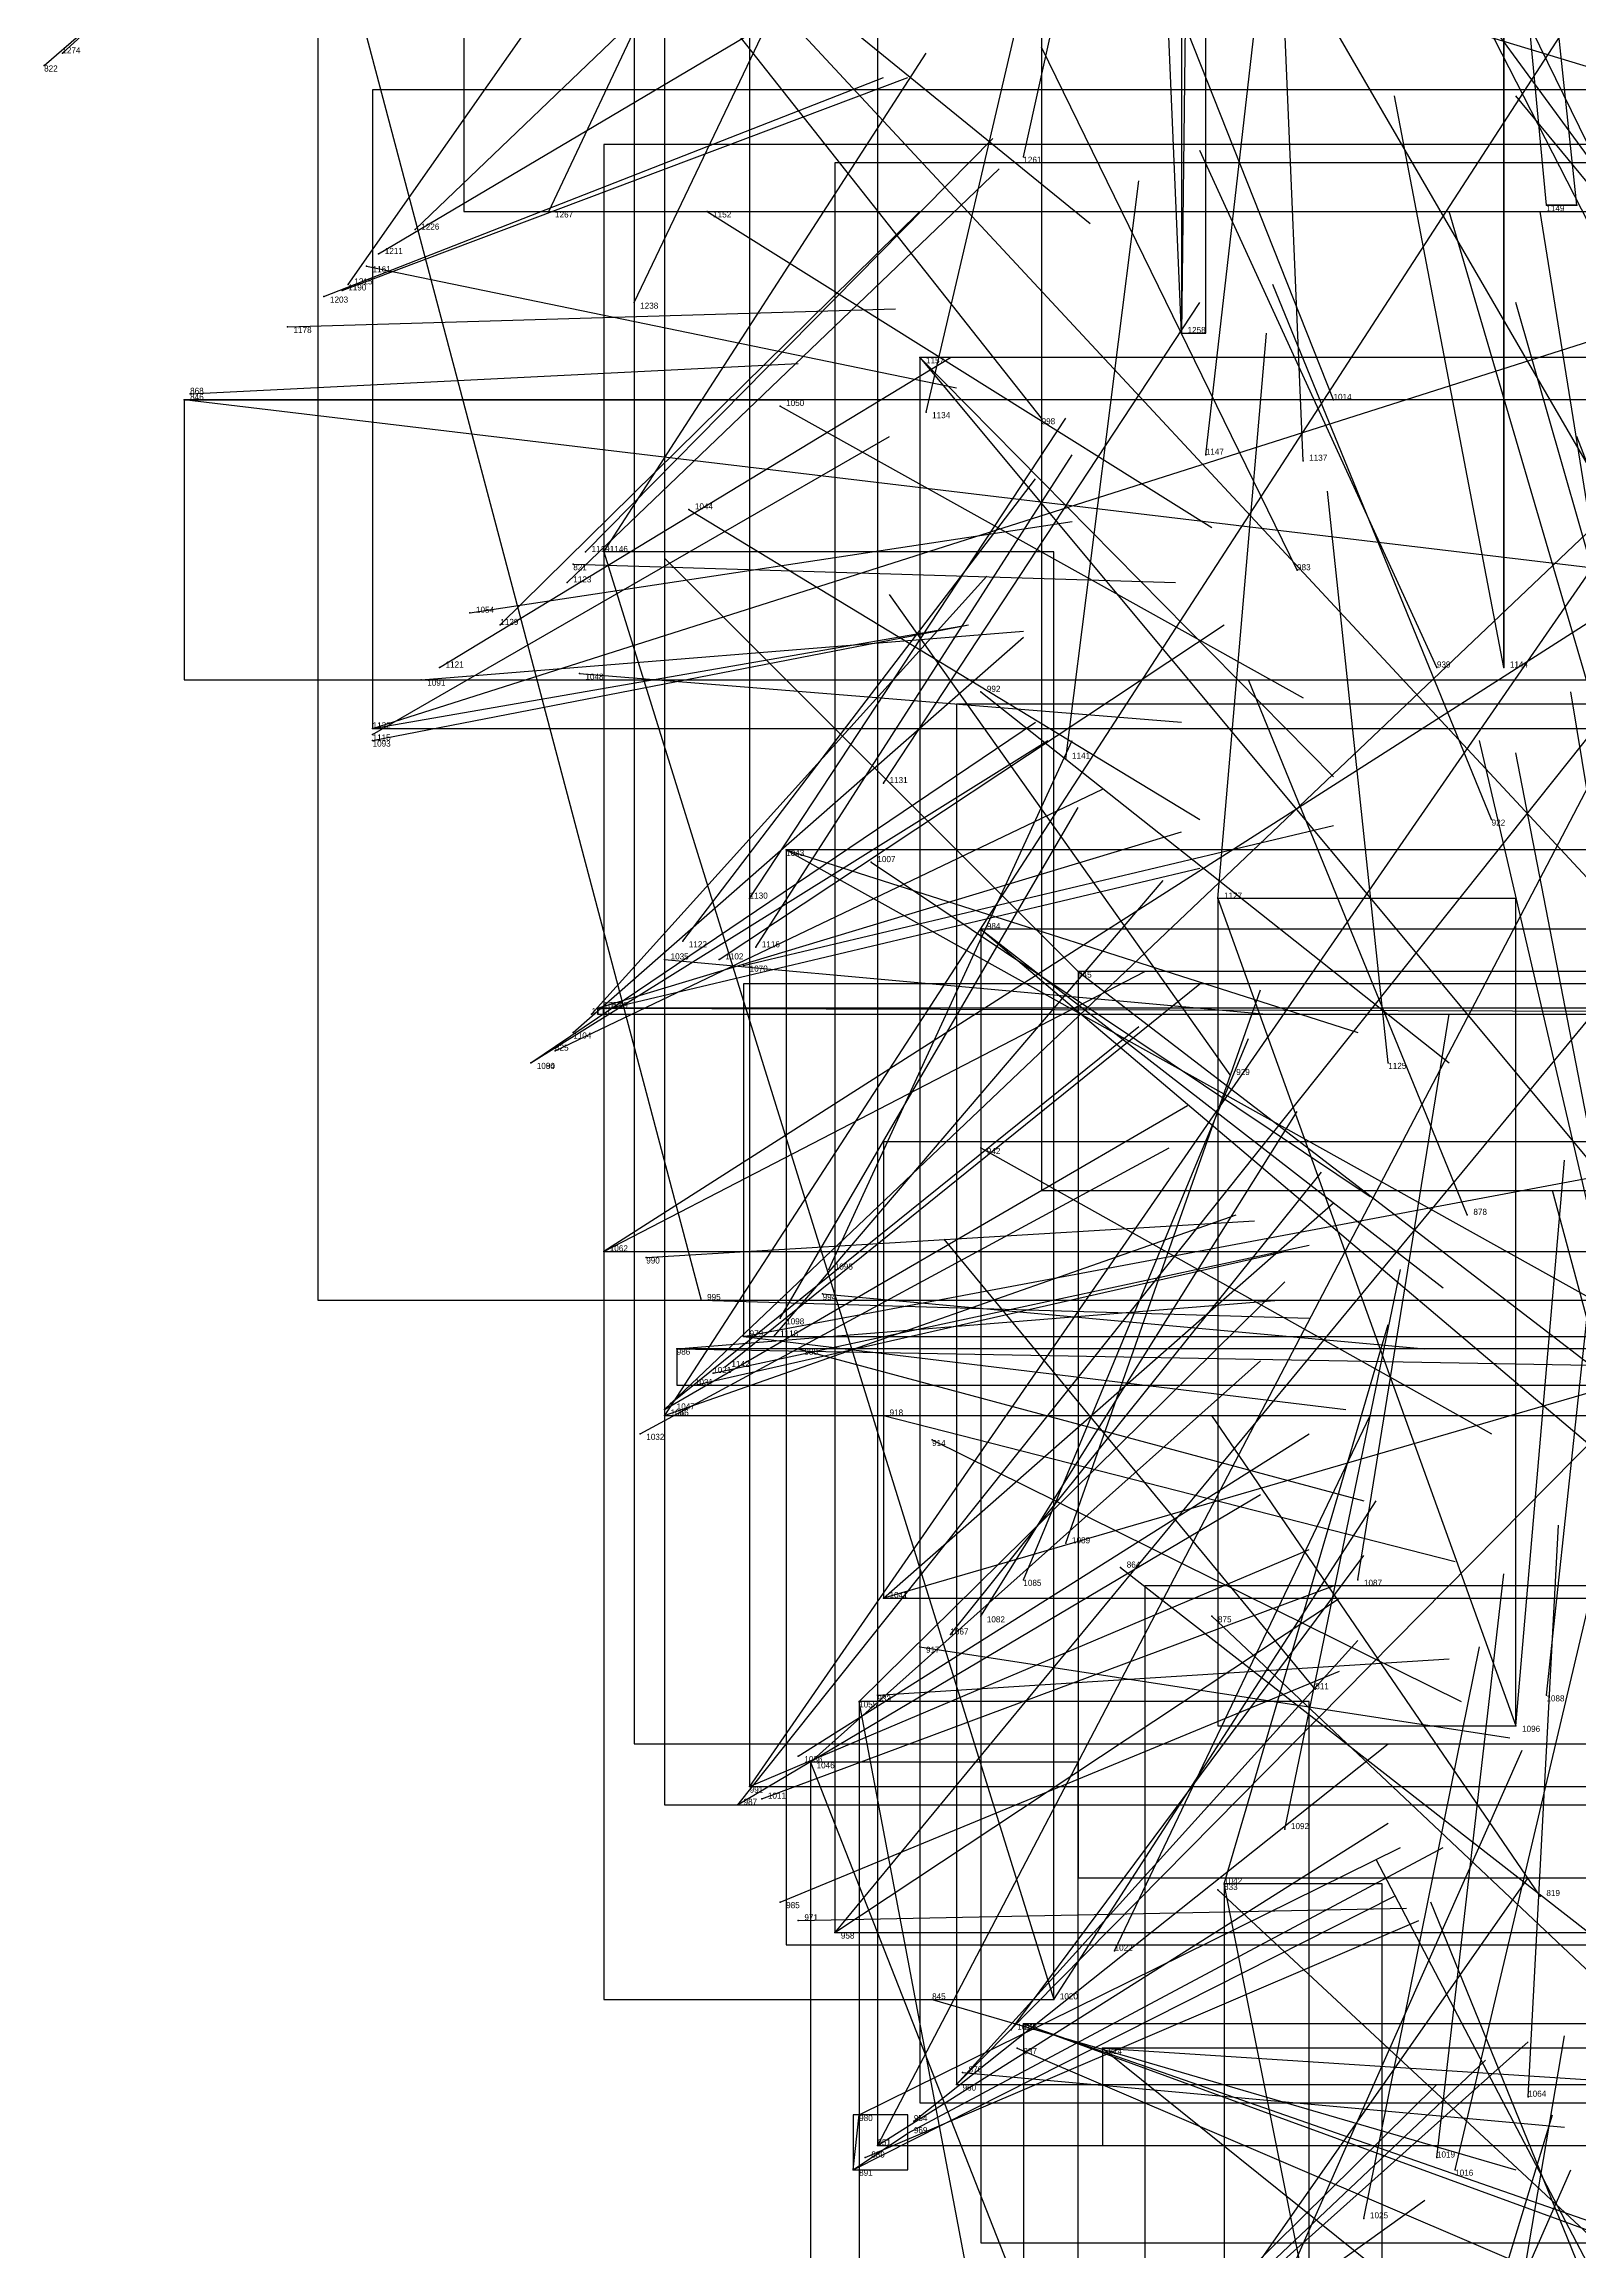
# Model space of a CAD drawing. Extents: x 59.1 to 70.8, y 600.3 to 605.1.
# Drawn here: x 67.963 to 68.2155, y 601.6945 to 602.0575 of the extents above; entities that cross this region are included whole.
import ezdxf

# ---------------------------------------------------------------- set-up
doc = ezdxf.new("R2010")
doc.units = 0
for name, color, linetype in [('Clients', 3, 'CONTINUOUS'), ('Facilities', 3, 'CONTINUOUS'), ('Facilities_lines', 3, 'CONTINUOUS'), ('Min_max_boxes', 1, 'CONTINUOUS'), ('Normals', 1, 'CONTINUOUS'), ('Source_points', 5, 'CONTINUOUS'), ('Text', 3, 'CONTINUOUS')]:
    doc.layers.add(name, color=color, linetype=linetype)

msp = doc.modelspace()

# ---------------------------------------------------------------- linework, layer by layer
at = {"layer": 'Clients', "color": 5}
for p in [(68.21, 602.031, 446.719), (68.15, 602.01, 447.769), (67.986, 601.999, 447.208), (68.203, 601.955, 447.588), (68.055, 601.859, 446.973), (68.071, 601.851, 446.668), (68.065, 601.833, 446.929), (68.065, 601.832, 446.804), (68.101, 601.802, 446.886), (68.097, 601.785, 446.924), (68.205, 601.781, 447.034), (68.079, 601.771, 446.677), (68.077, 601.768, 446.74), (68.157, 601.755, 446.978), (68.093, 601.747, 446.706), (68.129, 601.736, 446.858), (68.113, 601.722, 446.739), (68.097, 601.717, 446.499), (68.105, 601.714, 446.552), (68.1, 601.712, 446.618)]:
    msp.add_point(p, dxfattribs=at)
at = {"layer": 'Facilities', "color": 3}
for p in [(67.966, 602.056, 447.73), (67.963, 602.054, 447.794), (68.124, 602.039, 447.829), (68.046, 602.03, 447.752), (68.072, 602.03, 446.94), (68.215, 602.031, 446.754), (68.024, 602.027, 447.575), (68.018, 602.023, 447.512), (68.016, 602.021, 447.135), (68.009, 602.016, 447.389), (68.012, 602.017, 447.452), (68.013, 602.018, 447.703), (68.06, 602.015, 447.634), (68.003, 602.011, 447.327), (68.107, 602.006, 446.793), (67.987, 602, 447.271), (68.084, 601.998, 446.941), (68.175, 601.999, 446.693), (68.108, 601.997, 447.624), (68.127, 601.996, 446.718), (68.154, 601.99, 447.673), (68.17, 601.989, 447.71), (68.069, 601.981, 446.789), (68.05, 601.972, 447.017), (68.052, 601.974, 447.359), (68.055, 601.974, 447.522), (68.049, 601.969, 447.459), (68.169, 601.971, 446.566), (68.033, 601.964, 446.992), (68.038, 601.962, 447.4), (68.028, 601.955, 447.342), (68.051, 601.954, 446.915), (68.192, 601.955, 446.491), (68.025, 601.953, 447.089), (68.117, 601.951, 446.683), (68.017, 601.945, 447.219), (68.017, 601.944, 447.281), (68.017, 601.943, 447.155), (68.131, 601.94, 447.511), (68.101, 601.936, 447.301), (68.201, 601.93, 446.468), (68.085, 601.925, 446.758), (68.099, 601.923, 446.617), (68.079, 601.917, 447.397), (68.156, 601.917, 447.453), (68.068, 601.91, 447.335), (68.117, 601.912, 446.539), (68.065, 601.907, 446.829), (68.074, 601.907, 447.115), (68.08, 601.909, 447.272), (68.078, 601.906, 446.915), (68.133, 601.905, 446.464), (68.053, 601.898, 447.277), (68.054, 601.899, 446.961), (68.056, 601.899, 446.899), (68.047, 601.892, 447.028), (68.05, 601.895, 447.216), (68.043, 601.89, 447.092), (68.043, 601.89, 447.154), (68.184, 601.89, 447.393), (68.158, 601.888, 446.389), (68.117, 601.876, 446.527), (68.197, 601.865, 446.239), (68.062, 601.858, 446.744), (68.092, 601.856, 447.238), (68.091, 601.852, 446.602), (68.078, 601.845, 446.594), (68.083, 601.845, 447.113), (68.084, 601.848, 447.175), (68.067, 601.843, 446.654), (68.087, 601.843, 446.516), (68.073, 601.839, 446.671), (68.075, 601.84, 447.054), (68.066, 601.834, 446.992), (68.07, 601.837, 446.737), (68.101, 601.832, 446.442), (68.061, 601.829, 446.867), (68.109, 601.828, 446.366), (68.131, 601.811, 447.164), (68.124, 601.805, 447.105), (68.14, 601.807, 446.215), (68.179, 601.805, 447.092), (68.117, 601.799, 447.045), (68.155, 601.799, 446.139), (68.107, 601.794, 446.409), (68.112, 601.796, 446.984), (68.172, 601.787, 445.991), (68.1, 601.786, 446.477), (68.21, 601.786, 447.026), (68.087, 601.776, 446.802), (68.089, 601.775, 446.862), (68.081, 601.769, 446.613), (68.167, 601.764, 447.037), (68.156, 601.754, 446.081), (68.084, 601.752, 446.553), (68.209, 601.753, 445.898), (68.087, 601.749, 446.401), (68.139, 601.744, 446.92), (68.109, 601.736, 446.174), (68.122, 601.731, 446.797), (68.124, 601.732, 446.158), (68.123, 601.728, 446.023), (68.137, 601.728, 445.92), (68.114, 601.724, 446.228), (68.207, 601.72, 446.937), (68.106, 601.716, 446.678), (68.096, 601.708, 446.488), (68.098, 601.71, 446.427), (68.192, 601.71, 446.88), (68.195, 601.708, 446.769), (68.18, 601.7, 446.82)]:
    msp.add_point(p, dxfattribs=at)
at = {"layer": 'Facilities_lines', "color": 3}
for p, q in [((68.154, 602.331, 447.666), (68.15, 602.01, 447.769)), ((68.32, 602.225, 447.638), (68.065, 601.832, 446.804)), ((68.127, 602.143, 447.143), (68.286, 601.869, 447.231)), ((68.203, 602.125, 448.027), (68.203, 601.955, 447.588)), ((68.316, 602.114, 447.266), (68.079, 601.771, 446.677)), ((68.032, 602.11, 447.333), (68.295, 602.03, 447.545)), ((68.306, 602.106, 447.191), (68.1, 601.712, 446.618)), ((68.008, 602.089, 447.467), (68.071, 601.851, 446.668)), ((68.06, 602.089, 447.098), (68.349, 601.778, 446.929)), ((68.327, 602.082, 447.112), (68.065, 601.833, 446.929)), ((68.327, 602.082, 447.112), (68.077, 601.768, 446.74)), ((68.017, 601.945, 447.219), (68.347, 602.05, 447.28)), ((68.34, 602.041, 447.042), (68.055, 601.859, 446.973)), ((68.333, 602.038, 446.968), (68.093, 601.747, 446.706)), ((68.215, 602.031, 446.754), (68.21, 602.031, 446.719)), ((68.107, 602.006, 446.793), (68.346, 601.719, 446.741)), ((68.371, 601.953, 447.012), (67.986, 601.999, 447.208)), ((68.055, 601.974, 447.522), (68.129, 601.736, 446.858)), ((68.337, 601.949, 446.599), (68.113, 601.722, 446.739)), ((68.085, 601.925, 446.758), (68.408, 601.745, 446.526)), ((68.156, 601.917, 447.453), (68.205, 601.781, 447.034)), ((68.117, 601.912, 446.539), (68.372, 601.696, 446.565)), ((68.078, 601.845, 446.594), (68.387, 601.903, 446.929)), ((68.133, 601.905, 446.464), (68.327, 601.756, 446.837)), ((68.054, 601.899, 446.961), (68.384, 601.898, 446.694)), ((68.359, 601.877, 446.384), (68.101, 601.802, 446.886)), ((68.067, 601.843, 446.654), (68.4, 601.837, 446.643)), ((68.122, 601.653, 446.461), (68.097, 601.785, 446.924)), ((68.089, 601.775, 446.862), (68.133, 601.663, 446.582)), ((68.183, 601.625, 446.582), (68.157, 601.755, 446.978)), ((68.124, 601.732, 446.158), (68.445, 601.62, 446.097)), ((68.137, 601.728, 445.92), (68.383, 601.712, 446.627)), ((68.096, 601.708, 446.488), (68.097, 601.717, 446.499)), ((68.096, 601.708, 446.488), (68.105, 601.714, 446.552))]:
    msp.add_line(p, q, dxfattribs=at)
at = {"layer": 'Min_max_boxes', "color": 1}
for p, q in [((68.15, 602.331, 447.666), (68.15, 602.01, 447.666)), ((68.15, 602.331, 447.769), (68.15, 602.01, 447.769)), ((68.154, 602.01, 447.666), (68.154, 602.331, 447.666)), ((68.154, 602.01, 447.769), (68.154, 602.331, 447.769)), ((68.065, 602.225, 446.804), (68.065, 601.832, 446.804)), ((68.065, 602.225, 447.638), (68.065, 601.832, 447.638)), ((68.127, 602.143, 447.143), (68.127, 601.869, 447.143)), ((68.127, 602.143, 447.231), (68.127, 601.869, 447.231)), ((68.203, 601.955, 447.588), (68.203, 602.125, 447.588)), ((68.203, 602.125, 447.588), (68.203, 601.955, 447.588)), ((68.203, 601.955, 448.027), (68.203, 602.125, 448.027)), ((68.203, 602.125, 448.027), (68.203, 601.955, 448.027)), ((68.079, 602.114, 446.677), (68.079, 601.771, 446.677)), ((68.079, 602.114, 447.266), (68.079, 601.771, 447.266)), ((68.032, 602.11, 447.333), (68.032, 602.03, 447.333)), ((68.032, 602.11, 447.545), (68.032, 602.03, 447.545)), ((68.1, 602.106, 446.618), (68.1, 601.712, 446.618)), ((68.1, 602.106, 447.191), (68.1, 601.712, 447.191)), ((68.008, 602.089, 446.668), (68.008, 601.851, 446.668)), ((68.008, 602.089, 447.467), (68.008, 601.851, 447.467)), ((68.06, 602.089, 446.929), (68.06, 601.778, 446.929)), ((68.06, 602.089, 447.098), (68.06, 601.778, 447.098)), ((68.065, 602.082, 446.74), (68.065, 601.768, 446.74)), ((68.065, 602.082, 447.112), (68.065, 601.768, 447.112)), ((68.347, 602.05, 447.219), (68.017, 602.05, 447.219)), ((68.017, 602.05, 447.219), (68.017, 601.945, 447.219)), ((68.347, 602.05, 447.28), (68.017, 602.05, 447.28)), ((68.017, 602.05, 447.28), (68.017, 601.945, 447.28)), ((68.017, 602.05, 447.219), (68.017, 602.05, 447.28)), ((68.34, 602.041, 446.973), (68.055, 602.041, 446.973)), ((68.055, 602.041, 446.973), (68.055, 601.859, 446.973)), ((68.34, 602.041, 447.042), (68.055, 602.041, 447.042)), ((68.055, 602.041, 447.042), (68.055, 601.859, 447.042)), ((68.055, 602.041, 446.973), (68.055, 602.041, 447.042)), ((68.333, 602.038, 446.706), (68.093, 602.038, 446.706)), ((68.093, 602.038, 446.706), (68.093, 601.747, 446.706)), ((68.333, 602.038, 446.968), (68.093, 602.038, 446.968)), ((68.093, 602.038, 446.968), (68.093, 601.747, 446.968)), ((68.093, 602.038, 446.706), (68.093, 602.038, 446.968)), ((68.032, 602.03, 447.333), (68.295, 602.03, 447.333)), ((68.032, 602.03, 447.545), (68.295, 602.03, 447.545)), ((68.032, 602.03, 447.333), (68.032, 602.03, 447.545)), ((68.21, 602.031, 446.719), (68.215, 602.031, 446.719)), ((68.215, 602.031, 446.719), (68.21, 602.031, 446.719)), ((68.21, 602.031, 446.719), (68.21, 602.031, 446.719)), ((68.21, 602.031, 446.754), (68.215, 602.031, 446.754)), ((68.215, 602.031, 446.754), (68.21, 602.031, 446.754)), ((68.21, 602.031, 446.754), (68.21, 602.031, 446.754)), ((68.21, 602.031, 446.719), (68.21, 602.031, 446.754)), ((68.21, 602.031, 446.719), (68.21, 602.031, 446.754)), ((68.215, 602.031, 446.719), (68.215, 602.031, 446.719)), ((68.215, 602.031, 446.754), (68.215, 602.031, 446.754)), ((68.215, 602.031, 446.719), (68.215, 602.031, 446.754)), ((68.215, 602.031, 446.719), (68.215, 602.031, 446.754)), ((68.15, 602.01, 447.666), (68.154, 602.01, 447.666)), ((68.15, 602.01, 447.769), (68.154, 602.01, 447.769)), ((68.15, 602.01, 447.666), (68.15, 602.01, 447.769)), ((68.154, 602.01, 447.666), (68.154, 602.01, 447.769)), ((68.346, 602.006, 446.741), (68.107, 602.006, 446.741)), ((68.107, 602.006, 446.741), (68.107, 601.719, 446.741)), ((68.346, 602.006, 446.793), (68.107, 602.006, 446.793)), ((68.107, 602.006, 446.793), (68.107, 601.719, 446.793)), ((68.107, 602.006, 446.741), (68.107, 602.006, 446.793)), ((68.371, 601.999, 447.012), (67.986, 601.999, 447.012)), ((67.986, 601.999, 447.012), (67.986, 601.953, 447.012)), ((68.371, 601.999, 447.208), (67.986, 601.999, 447.208)), ((67.986, 601.999, 447.208), (67.986, 601.953, 447.208)), ((67.986, 601.999, 447.012), (67.986, 601.999, 447.208)), ((68.129, 601.974, 446.858), (68.055, 601.974, 446.858)), ((68.055, 601.974, 446.858), (68.055, 601.736, 446.858)), ((68.129, 601.974, 447.522), (68.055, 601.974, 447.522)), ((68.055, 601.974, 447.522), (68.055, 601.736, 447.522)), ((68.055, 601.974, 446.858), (68.055, 601.974, 447.522)), ((68.129, 601.736, 446.858), (68.129, 601.974, 446.858)), ((68.129, 601.736, 447.522), (68.129, 601.974, 447.522)), ((68.129, 601.974, 446.858), (68.129, 601.974, 447.522)), ((68.203, 601.955, 447.588), (68.203, 601.955, 447.588)), ((68.203, 601.955, 448.027), (68.203, 601.955, 448.027)), ((68.203, 601.955, 447.588), (68.203, 601.955, 448.027)), ((68.203, 601.955, 447.588), (68.203, 601.955, 448.027)), ((67.986, 601.953, 447.012), (68.371, 601.953, 447.012)), ((67.986, 601.953, 447.208), (68.371, 601.953, 447.208)), ((67.986, 601.953, 447.012), (67.986, 601.953, 447.208)), ((68.337, 601.949, 446.599), (68.113, 601.949, 446.599)), ((68.113, 601.949, 446.599), (68.113, 601.722, 446.599)), ((68.337, 601.949, 446.739), (68.113, 601.949, 446.739)), ((68.113, 601.949, 446.739), (68.113, 601.722, 446.739)), ((68.113, 601.949, 446.599), (68.113, 601.949, 446.739)), ((68.017, 601.945, 447.219), (68.347, 601.945, 447.219)), ((68.017, 601.945, 447.28), (68.347, 601.945, 447.28)), ((68.017, 601.945, 447.219), (68.017, 601.945, 447.28)), ((68.408, 601.925, 446.526), (68.085, 601.925, 446.526)), ((68.085, 601.925, 446.526), (68.085, 601.745, 446.526)), ((68.408, 601.925, 446.758), (68.085, 601.925, 446.758)), ((68.085, 601.925, 446.758), (68.085, 601.745, 446.758)), ((68.085, 601.925, 446.526), (68.085, 601.925, 446.758)), ((68.205, 601.917, 447.034), (68.156, 601.917, 447.034)), ((68.156, 601.917, 447.034), (68.156, 601.781, 447.034)), ((68.205, 601.917, 447.453), (68.156, 601.917, 447.453)), ((68.156, 601.917, 447.453), (68.156, 601.781, 447.453)), ((68.156, 601.917, 447.034), (68.156, 601.917, 447.453)), ((68.205, 601.781, 447.034), (68.205, 601.917, 447.034)), ((68.205, 601.781, 447.453), (68.205, 601.917, 447.453)), ((68.205, 601.917, 447.034), (68.205, 601.917, 447.453)), ((68.372, 601.912, 446.539), (68.117, 601.912, 446.539)), ((68.117, 601.912, 446.539), (68.117, 601.696, 446.539)), ((68.372, 601.912, 446.565), (68.117, 601.912, 446.565)), ((68.117, 601.912, 446.565), (68.117, 601.696, 446.565)), ((68.117, 601.912, 446.539), (68.117, 601.912, 446.565)), ((68.387, 601.903, 446.594), (68.078, 601.903, 446.594)), ((68.078, 601.903, 446.594), (68.078, 601.845, 446.594)), ((68.387, 601.903, 446.929), (68.078, 601.903, 446.929)), ((68.078, 601.903, 446.929), (68.078, 601.845, 446.929)), ((68.078, 601.903, 446.594), (68.078, 601.903, 446.929)), ((68.327, 601.905, 446.464), (68.133, 601.905, 446.464)), ((68.133, 601.905, 446.464), (68.133, 601.756, 446.464)), ((68.327, 601.905, 446.837), (68.133, 601.905, 446.837)), ((68.133, 601.905, 446.837), (68.133, 601.756, 446.837)), ((68.133, 601.905, 446.464), (68.133, 601.905, 446.837)), ((68.384, 601.899, 446.694), (68.054, 601.899, 446.694)), ((68.054, 601.899, 446.694), (68.054, 601.898, 446.694)), ((68.384, 601.899, 446.961), (68.054, 601.899, 446.961)), ((68.054, 601.899, 446.961), (68.054, 601.898, 446.961)), ((68.054, 601.899, 446.694), (68.054, 601.899, 446.961)), ((68.054, 601.898, 446.694), (68.384, 601.898, 446.694)), ((68.054, 601.898, 446.961), (68.384, 601.898, 446.961)), ((68.054, 601.898, 446.694), (68.054, 601.898, 446.961)), ((68.359, 601.877, 446.384), (68.101, 601.877, 446.384)), ((68.101, 601.877, 446.384), (68.101, 601.802, 446.384)), ((68.359, 601.877, 446.886), (68.101, 601.877, 446.886)), ((68.101, 601.877, 446.886), (68.101, 601.802, 446.886)), ((68.101, 601.877, 446.384), (68.101, 601.877, 446.886)), ((68.127, 601.869, 447.143), (68.286, 601.869, 447.143)), ((68.127, 601.869, 447.231), (68.286, 601.869, 447.231)), ((68.127, 601.869, 447.143), (68.127, 601.869, 447.231)), ((68.055, 601.859, 446.973), (68.34, 601.859, 446.973)), ((68.055, 601.859, 447.042), (68.34, 601.859, 447.042)), ((68.055, 601.859, 446.973), (68.055, 601.859, 447.042)), ((68.008, 601.851, 446.668), (68.332, 601.851, 446.668)), ((68.008, 601.851, 447.467), (68.332, 601.851, 447.467)), ((68.008, 601.851, 446.668), (68.008, 601.851, 447.467)), ((68.078, 601.845, 446.594), (68.387, 601.845, 446.594)), ((68.078, 601.845, 446.929), (68.387, 601.845, 446.929)), ((68.078, 601.845, 446.594), (68.078, 601.845, 446.929)), ((68.4, 601.843, 446.643), (68.067, 601.843, 446.643)), ((68.067, 601.843, 446.643), (68.067, 601.837, 446.643)), ((68.4, 601.843, 446.654), (68.067, 601.843, 446.654)), ((68.067, 601.843, 446.654), (68.067, 601.837, 446.654)), ((68.067, 601.843, 446.643), (68.067, 601.843, 446.654)), ((68.067, 601.837, 446.643), (68.4, 601.837, 446.643)), ((68.067, 601.837, 446.654), (68.4, 601.837, 446.654)), ((68.067, 601.837, 446.643), (68.067, 601.837, 446.654)), ((68.065, 601.832, 446.804), (68.32, 601.832, 446.804)), ((68.065, 601.832, 447.638), (68.32, 601.832, 447.638)), ((68.065, 601.832, 446.804), (68.065, 601.832, 447.638)), ((68.101, 601.802, 446.384), (68.359, 601.802, 446.384)), ((68.101, 601.802, 446.886), (68.359, 601.802, 446.886)), ((68.101, 601.802, 446.384), (68.101, 601.802, 446.886)), ((68.381, 601.804, 445.98), (68.144, 601.804, 445.98)), ((68.144, 601.804, 445.98), (68.144, 601.518, 445.98)), ((68.381, 601.804, 446.197), (68.144, 601.804, 446.197)), ((68.144, 601.804, 446.197), (68.144, 601.518, 446.197)), ((68.144, 601.804, 445.98), (68.144, 601.804, 446.197)), ((68.171, 601.785, 445.934), (68.097, 601.785, 445.934)), ((68.097, 601.785, 445.934), (68.097, 601.469, 445.934)), ((68.171, 601.785, 446.924), (68.097, 601.785, 446.924)), ((68.097, 601.785, 446.924), (68.097, 601.469, 446.924)), ((68.097, 601.785, 445.934), (68.097, 601.785, 446.924)), ((68.171, 601.469, 445.934), (68.171, 601.785, 445.934)), ((68.171, 601.469, 446.924), (68.171, 601.785, 446.924)), ((68.171, 601.785, 445.934), (68.171, 601.785, 446.924)), ((68.156, 601.781, 447.034), (68.205, 601.781, 447.034)), ((68.156, 601.781, 447.453), (68.205, 601.781, 447.453)), ((68.156, 601.781, 447.034), (68.156, 601.781, 447.453)), ((68.205, 601.781, 447.034), (68.205, 601.781, 447.453)), ((68.06, 601.778, 446.929), (68.349, 601.778, 446.929)), ((68.06, 601.778, 447.098), (68.349, 601.778, 447.098)), ((68.06, 601.778, 446.929), (68.06, 601.778, 447.098)), ((68.133, 601.775, 446.582), (68.089, 601.775, 446.582)), ((68.089, 601.775, 446.582), (68.089, 601.663, 446.582)), ((68.133, 601.775, 446.862), (68.089, 601.775, 446.862)), ((68.089, 601.775, 446.862), (68.089, 601.663, 446.862)), ((68.089, 601.775, 446.582), (68.089, 601.775, 446.862)), ((68.133, 601.663, 446.582), (68.133, 601.775, 446.582)), ((68.133, 601.663, 446.862), (68.133, 601.775, 446.862)), ((68.133, 601.775, 446.582), (68.133, 601.775, 446.862)), ((68.079, 601.771, 446.677), (68.316, 601.771, 446.677)), ((68.079, 601.771, 447.266), (68.316, 601.771, 447.266)), ((68.079, 601.771, 446.677), (68.079, 601.771, 447.266)), ((68.065, 601.768, 446.74), (68.327, 601.768, 446.74)), ((68.065, 601.768, 447.112), (68.327, 601.768, 447.112)), ((68.065, 601.768, 446.74), (68.065, 601.768, 447.112)), ((68.133, 601.756, 446.464), (68.327, 601.756, 446.464)), ((68.133, 601.756, 446.837), (68.327, 601.756, 446.837)), ((68.133, 601.756, 446.464), (68.133, 601.756, 446.837)), ((68.183, 601.755, 446.582), (68.157, 601.755, 446.582)), ((68.157, 601.755, 446.582), (68.157, 601.625, 446.582)), ((68.183, 601.755, 446.978), (68.157, 601.755, 446.978)), ((68.157, 601.755, 446.978), (68.157, 601.625, 446.978)), ((68.157, 601.755, 446.582), (68.157, 601.755, 446.978)), ((68.183, 601.625, 446.582), (68.183, 601.755, 446.582)), ((68.183, 601.625, 446.978), (68.183, 601.755, 446.978)), ((68.183, 601.755, 446.582), (68.183, 601.755, 446.978)), ((68.093, 601.747, 446.706), (68.333, 601.747, 446.706)), ((68.093, 601.747, 446.968), (68.333, 601.747, 446.968)), ((68.093, 601.747, 446.706), (68.093, 601.747, 446.968)), ((68.085, 601.745, 446.526), (68.408, 601.745, 446.526)), ((68.085, 601.745, 446.758), (68.408, 601.745, 446.758)), ((68.085, 601.745, 446.526), (68.085, 601.745, 446.758)), ((68.055, 601.736, 446.858), (68.129, 601.736, 446.858)), ((68.055, 601.736, 447.522), (68.129, 601.736, 447.522)), ((68.055, 601.736, 446.858), (68.055, 601.736, 447.522)), ((68.129, 601.736, 446.858), (68.129, 601.736, 447.522)), ((68.445, 601.732, 446.097), (68.124, 601.732, 446.097)), ((68.124, 601.732, 446.097), (68.124, 601.62, 446.097)), ((68.445, 601.732, 446.158), (68.124, 601.732, 446.158)), ((68.124, 601.732, 446.158), (68.124, 601.62, 446.158)), ((68.124, 601.732, 446.097), (68.124, 601.732, 446.158)), ((68.383, 601.728, 445.92), (68.137, 601.728, 445.92)), ((68.137, 601.728, 445.92), (68.137, 601.712, 445.92)), ((68.383, 601.728, 446.627), (68.137, 601.728, 446.627)), ((68.137, 601.728, 446.627), (68.137, 601.712, 446.627)), ((68.137, 601.728, 445.92), (68.137, 601.728, 446.627)), ((68.113, 601.722, 446.599), (68.337, 601.722, 446.599)), ((68.113, 601.722, 446.739), (68.337, 601.722, 446.739)), ((68.113, 601.722, 446.599), (68.113, 601.722, 446.739)), ((68.107, 601.719, 446.741), (68.346, 601.719, 446.741)), ((68.107, 601.719, 446.793), (68.346, 601.719, 446.793)), ((68.107, 601.719, 446.741), (68.107, 601.719, 446.793)), ((68.105, 601.717, 446.488), (68.096, 601.717, 446.488)), ((68.096, 601.717, 446.488), (68.096, 601.708, 446.488)), ((68.105, 601.717, 446.552), (68.096, 601.717, 446.552)), ((68.096, 601.717, 446.552), (68.096, 601.708, 446.552)), ((68.096, 601.717, 446.488), (68.096, 601.717, 446.552)), ((68.105, 601.708, 446.488), (68.105, 601.717, 446.488)), ((68.105, 601.708, 446.552), (68.105, 601.717, 446.552)), ((68.105, 601.717, 446.488), (68.105, 601.717, 446.552)), ((68.1, 601.712, 446.618), (68.306, 601.712, 446.618)), ((68.1, 601.712, 447.191), (68.306, 601.712, 447.191)), ((68.1, 601.712, 446.618), (68.1, 601.712, 447.191)), ((68.137, 601.712, 445.92), (68.383, 601.712, 445.92)), ((68.137, 601.712, 446.627), (68.383, 601.712, 446.627)), ((68.137, 601.712, 445.92), (68.137, 601.712, 446.627)), ((68.096, 601.708, 446.488), (68.105, 601.708, 446.488)), ((68.096, 601.708, 446.552), (68.105, 601.708, 446.552)), ((68.096, 601.708, 446.488), (68.096, 601.708, 446.552)), ((68.105, 601.708, 446.488), (68.105, 601.708, 446.552)), ((68.117, 601.696, 446.539), (68.372, 601.696, 446.539)), ((68.117, 601.696, 446.565), (68.372, 601.696, 446.565)), ((68.117, 601.696, 446.539), (68.117, 601.696, 446.565))]:
    msp.add_line(p, q, dxfattribs=at)
at = {"layer": 'Normals', "color": 1}
for p, q in [((68.124, 602.039, 447.829), (68.144, 602.129, 447.791)), ((68.21, 602.031, 446.719), (68.201, 602.126, 446.688)), ((68.215, 602.031, 446.754), (68.205, 602.126, 446.723)), ((67.966, 602.056, 447.73), (68.038, 602.122, 447.71)), ((67.963, 602.054, 447.794), (68.037, 602.118, 447.772)), ((68.046, 602.03, 447.752), (68.087, 602.117, 447.726)), ((68.217, 602.028, 447.768), (68.175, 602.11, 447.729)), ((68.06, 602.015, 447.634), (68.102, 602.103, 447.612)), ((68.15, 602.01, 447.769), (68.146, 602.103, 447.733)), ((68.013, 602.018, 447.703), (68.069, 602.098, 447.682)), ((68.024, 602.027, 447.575), (68.096, 602.096, 447.568)), ((68.231, 602.012, 447.708), (68.189, 602.098, 447.679)), ((68.06, 602.089, 447.098), (68.135, 602.028, 447.125)), ((68.108, 601.997, 447.624), (68.13, 602.091, 447.599)), ((68.175, 601.999, 446.693), (68.139, 602.09, 446.673)), ((68.154, 601.99, 447.673), (68.165, 602.086, 447.646)), ((68.17, 601.989, 447.71), (68.166, 602.084, 447.68)), ((68.018, 602.023, 447.512), (68.104, 602.074, 447.503)), ((68.127, 601.996, 446.718), (68.067, 602.072, 446.693)), ((68.249, 601.995, 447.648), (68.192, 602.073, 447.623)), ((68.055, 601.974, 447.522), (68.108, 602.056, 447.502)), ((68.169, 601.971, 446.566), (68.127, 602.057, 446.538)), ((68.009, 602.016, 447.389), (68.101, 602.052, 447.372)), ((68.012, 602.017, 447.452), (68.105, 602.052, 447.438)), ((68.203, 601.955, 447.588), (68.185, 602.049, 447.558)), ((68.266, 601.975, 447.531), (68.205, 602.049, 447.501)), ((68.052, 601.974, 447.359), (68.119, 602.042, 447.329)), ((68.049, 601.969, 447.459), (68.12, 602.037, 447.438)), ((68.192, 601.955, 446.491), (68.153, 602.04, 446.455)), ((68.131, 601.94, 447.511), (68.143, 602.035, 447.482)), ((68.038, 601.962, 447.4), (68.107, 602.03, 447.377)), ((68.072, 602.03, 446.94), (68.155, 601.978, 446.96)), ((68.221, 601.938, 447.528), (68.194, 602.03, 447.5)), ((68.224, 601.936, 446.417), (68.209, 602.03, 446.387)), ((68.016, 602.021, 447.135), (68.113, 602.001, 447.152)), ((68.201, 601.93, 446.468), (68.165, 602.018, 446.436)), ((68.003, 602.011, 447.327), (68.103, 602.014, 447.33)), ((68.101, 601.936, 447.301), (68.153, 602.015, 447.269)), ((68.231, 601.924, 447.469), (68.205, 602.015, 447.437)), ((68.156, 601.917, 447.453), (68.164, 602.01, 447.416)), ((67.987, 602, 447.271), (68.087, 602.005, 447.277)), ((68.028, 601.955, 447.342), (68.112, 602.006, 447.321)), ((68.107, 602.006, 446.793), (68.175, 601.937, 446.817)), ((67.986, 601.999, 447.208), (68.085, 601.999, 447.219)), ((68.084, 601.998, 446.941), (68.17, 601.95, 446.958)), ((68.079, 601.917, 447.397), (68.131, 601.996, 447.364)), ((68.017, 601.944, 447.281), (68.102, 601.993, 447.265)), ((68.08, 601.909, 447.272), (68.132, 601.99, 447.245)), ((68.249, 601.905, 447.409), (68.215, 601.993, 447.377)), ((68.068, 601.91, 447.335), (68.126, 601.986, 447.306)), ((68.184, 601.89, 447.393), (68.174, 601.984, 447.36)), ((68.033, 601.964, 446.992), (68.132, 601.979, 447)), ((68.069, 601.981, 446.789), (68.153, 601.93, 446.806)), ((68.05, 601.972, 447.017), (68.149, 601.969, 447.028)), ((68.133, 601.905, 446.464), (68.065, 601.973, 446.437)), ((68.053, 601.898, 447.277), (68.118, 601.97, 447.253)), ((68.158, 601.888, 446.389), (68.102, 601.967, 446.364)), ((68.017, 601.943, 447.155), (68.115, 601.962, 447.159)), ((68.017, 601.945, 447.219), (68.115, 601.962, 447.223)), ((68.025, 601.953, 447.089), (68.124, 601.961, 447.101)), ((68.074, 601.907, 447.115), (68.157, 601.962, 447.11)), ((68.05, 601.895, 447.216), (68.124, 601.96, 447.198)), ((68.051, 601.954, 446.915), (68.15, 601.946, 446.929)), ((68.117, 601.951, 446.683), (68.194, 601.89, 446.701)), ((68.197, 601.865, 446.239), (68.161, 601.953, 446.208)), ((68.229, 601.86, 446.252), (68.214, 601.951, 446.214)), ((68.043, 601.89, 447.154), (68.126, 601.946, 447.149)), ((68.043, 601.89, 447.092), (68.128, 601.943, 447.088)), ((68.092, 601.856, 447.238), (68.132, 601.943, 447.21)), ((68.22, 601.853, 447.272), (68.199, 601.943, 447.234)), ((68.223, 601.848, 446.163), (68.205, 601.941, 446.13)), ((68.047, 601.892, 447.028), (68.137, 601.935, 447.028)), ((68.084, 601.848, 447.175), (68.133, 601.932, 447.151)), ((68.078, 601.906, 446.915), (68.175, 601.929, 446.915)), ((68.054, 601.899, 446.961), (68.15, 601.928, 446.961)), ((68.085, 601.925, 446.758), (68.179, 601.895, 446.776)), ((68.056, 601.899, 446.899), (68.153, 601.922, 446.896)), ((68.099, 601.923, 446.617), (68.181, 601.868, 446.635)), ((68.083, 601.845, 447.113), (68.147, 601.92, 447.099)), ((68.117, 601.912, 446.539), (68.193, 601.853, 446.567)), ((68.065, 601.907, 446.829), (68.164, 601.898, 446.837)), ((68.055, 601.859, 446.973), (68.144, 601.905, 446.971)), ((68.075, 601.84, 447.054), (68.153, 601.903, 447.047)), ((68.131, 601.811, 447.164), (68.163, 601.902, 447.137)), ((68.066, 601.834, 446.992), (68.143, 601.896, 446.978)), ((68.179, 601.805, 447.092), (68.194, 601.898, 447.057)), ((68.124, 601.805, 447.105), (68.161, 601.894, 447.078)), ((68.065, 601.833, 446.929), (68.151, 601.883, 446.922)), ((68.117, 601.799, 447.045), (68.169, 601.882, 447.026)), ((68.21, 601.786, 447.026), (68.22, 601.879, 446.99)), ((68.061, 601.829, 446.867), (68.148, 601.876, 446.853)), ((68.117, 601.876, 446.527), (68.201, 601.829, 446.554)), ((68.205, 601.781, 447.034), (68.213, 601.874, 446.997)), ((68.112, 601.796, 446.984), (68.173, 601.872, 446.963)), ((68.101, 601.802, 446.886), (68.175, 601.867, 446.869)), ((68.236, 601.776, 445.965), (68.211, 601.869, 445.937)), ((68.062, 601.858, 446.744), (68.162, 601.864, 446.75)), ((68.065, 601.832, 446.804), (68.159, 601.865, 446.8)), ((68.073, 601.839, 446.671), (68.171, 601.86, 446.674)), ((68.172, 601.787, 445.991), (68.111, 601.861, 445.963)), ((68.07, 601.837, 446.737), (68.167, 601.859, 446.742)), ((68.167, 601.764, 447.037), (68.186, 601.856, 447.002)), ((68.091, 601.852, 446.602), (68.19, 601.843, 446.612)), ((68.097, 601.785, 446.924), (68.167, 601.854, 446.904)), ((68.067, 601.843, 446.654), (68.166, 601.851, 446.663)), ((68.071, 601.851, 446.668), (68.171, 601.848, 446.674)), ((68.078, 601.845, 446.594), (68.177, 601.833, 446.606)), ((68.157, 601.755, 446.978), (68.184, 601.847, 446.95)), ((68.087, 601.843, 446.516), (68.18, 601.818, 446.544)), ((68.089, 601.775, 446.862), (68.163, 601.841, 446.848)), ((68.101, 601.832, 446.442), (68.195, 601.808, 446.467)), ((68.139, 601.744, 446.92), (68.181, 601.832, 446.897)), ((68.209, 601.753, 445.898), (68.155, 601.832, 445.87)), ((68.087, 601.776, 446.802), (68.171, 601.829, 446.793)), ((68.109, 601.828, 446.366), (68.196, 601.785, 446.391)), ((68.077, 601.768, 446.74), (68.163, 601.819, 446.733)), ((68.129, 601.736, 446.858), (68.182, 601.818, 446.837)), ((68.207, 601.72, 446.937), (68.212, 601.814, 446.905)), ((68.079, 601.771, 446.677), (68.171, 601.81, 446.674)), ((68.122, 601.731, 446.797), (68.18, 601.809, 446.773)), ((68.14, 601.807, 446.215), (68.217, 601.747, 446.237)), ((68.192, 601.71, 446.88), (68.203, 601.806, 446.853)), ((68.081, 601.769, 446.613), (68.175, 601.804, 446.608)), ((68.093, 601.747, 446.706), (68.176, 601.802, 446.699)), ((68.155, 601.799, 446.139), (68.226, 601.732, 446.158)), ((68.195, 601.708, 446.769), (68.217, 601.801, 446.739)), ((68.107, 601.794, 446.409), (68.204, 601.779, 446.427)), ((68.113, 601.722, 446.739), (68.179, 601.795, 446.722)), ((68.18, 601.7, 446.82), (68.199, 601.794, 446.792)), ((68.1, 601.786, 446.477), (68.194, 601.792, 446.511)), ((68.084, 601.752, 446.553), (68.176, 601.79, 446.557)), ((68.106, 601.716, 446.678), (68.184, 601.778, 446.669)), ((68.167, 601.689, 446.762), (68.206, 601.777, 446.735)), ((68.1, 601.712, 446.618), (68.184, 601.765, 446.612)), ((68.097, 601.717, 446.499), (68.186, 601.761, 446.494)), ((68.105, 601.714, 446.552), (68.193, 601.761, 446.547)), ((68.226, 601.675, 445.634), (68.182, 601.759, 445.603)), ((68.151, 601.676, 446.703), (68.207, 601.756, 446.681)), ((68.156, 601.754, 446.081), (68.228, 601.687, 446.096)), ((68.087, 601.749, 446.401), (68.187, 601.751, 446.41)), ((68.096, 601.708, 446.488), (68.185, 601.753, 446.483)), ((68.228, 601.661, 445.495), (68.191, 601.752, 445.474)), ((68.098, 601.71, 446.427), (68.189, 601.749, 446.414)), ((68.109, 601.736, 446.174), (68.205, 601.708, 446.181)), ((68.124, 601.732, 446.158), (68.217, 601.698, 446.167)), ((68.133, 601.663, 446.582), (68.207, 601.729, 446.567)), ((68.197, 601.636, 446.64), (68.213, 601.73, 446.609)), ((68.123, 601.728, 446.023), (68.214, 601.689, 446.032)), ((68.128, 601.658, 446.522), (68.2, 601.726, 446.508)), ((68.137, 601.728, 445.92), (68.213, 601.667, 445.944)), ((68.114, 601.724, 446.228), (68.213, 601.715, 446.235)), ((68.122, 601.653, 446.461), (68.192, 601.722, 446.44)), ((68.183, 601.625, 446.582), (68.211, 601.717, 446.554)), ((68.175, 601.619, 446.523), (68.214, 601.708, 446.498)), ((68.109, 601.645, 446.338), (68.19, 601.703, 446.327))]:
    msp.add_line(p, q, dxfattribs=at)
at = {"layer": 'Source_points', "color": 5}
for p in [(67.966, 602.056, 447.73), (67.963, 602.054, 447.794), (68.124, 602.039, 447.829), (68.046, 602.03, 447.752), (68.072, 602.03, 446.94), (68.21, 602.031, 446.719), (68.215, 602.031, 446.754), (68.024, 602.027, 447.575), (68.018, 602.023, 447.512), (68.016, 602.021, 447.135), (68.009, 602.016, 447.389), (68.012, 602.017, 447.452), (68.013, 602.018, 447.703), (68.06, 602.015, 447.634), (68.003, 602.011, 447.327), (68.15, 602.01, 447.769), (68.107, 602.006, 446.793), (67.986, 601.999, 447.208), (67.987, 602, 447.271), (68.084, 601.998, 446.941), (68.175, 601.999, 446.693), (68.108, 601.997, 447.624), (68.127, 601.996, 446.718), (68.154, 601.99, 447.673), (68.17, 601.989, 447.71), (68.069, 601.981, 446.789), (68.05, 601.972, 447.017), (68.052, 601.974, 447.359), (68.055, 601.974, 447.522), (68.049, 601.969, 447.459), (68.169, 601.971, 446.566), (68.033, 601.964, 446.992), (68.038, 601.962, 447.4), (68.028, 601.955, 447.342), (68.051, 601.954, 446.915), (68.192, 601.955, 446.491), (68.203, 601.955, 447.588), (68.025, 601.953, 447.089), (68.117, 601.951, 446.683), (68.017, 601.945, 447.219), (68.017, 601.944, 447.281), (68.017, 601.943, 447.155), (68.131, 601.94, 447.511), (68.101, 601.936, 447.301), (68.201, 601.93, 446.468), (68.085, 601.925, 446.758), (68.099, 601.923, 446.617), (68.079, 601.917, 447.397), (68.156, 601.917, 447.453), (68.068, 601.91, 447.335), (68.117, 601.912, 446.539), (68.065, 601.907, 446.829), (68.074, 601.907, 447.115), (68.08, 601.909, 447.272), (68.078, 601.906, 446.915), (68.133, 601.905, 446.464), (68.053, 601.898, 447.277), (68.054, 601.899, 446.961), (68.056, 601.899, 446.899), (68.047, 601.892, 447.028), (68.05, 601.895, 447.216), (68.043, 601.89, 447.092), (68.043, 601.89, 447.154), (68.184, 601.89, 447.393), (68.158, 601.888, 446.389), (68.117, 601.876, 446.527), (68.197, 601.865, 446.239), (68.055, 601.859, 446.973), (68.062, 601.858, 446.744), (68.092, 601.856, 447.238), (68.091, 601.852, 446.602), (68.071, 601.851, 446.668), (68.078, 601.845, 446.594), (68.083, 601.845, 447.113), (68.084, 601.848, 447.175), (68.067, 601.843, 446.654), (68.087, 601.843, 446.516), (68.073, 601.839, 446.671), (68.075, 601.84, 447.054), (68.066, 601.834, 446.992), (68.07, 601.837, 446.737), (68.065, 601.833, 446.929), (68.065, 601.832, 446.804), (68.101, 601.832, 446.442), (68.061, 601.829, 446.867), (68.109, 601.828, 446.366), (68.131, 601.811, 447.164), (68.124, 601.805, 447.105), (68.14, 601.807, 446.215), (68.179, 601.805, 447.092), (68.101, 601.802, 446.886), (68.117, 601.799, 447.045), (68.155, 601.799, 446.139), (68.107, 601.794, 446.409), (68.112, 601.796, 446.984), (68.172, 601.787, 445.991), (68.097, 601.785, 446.924), (68.1, 601.786, 446.477), (68.21, 601.786, 447.026), (68.205, 601.781, 447.034), (68.087, 601.776, 446.802), (68.089, 601.775, 446.862), (68.079, 601.771, 446.677), (68.081, 601.769, 446.613), (68.077, 601.768, 446.74), (68.167, 601.764, 447.037), (68.156, 601.754, 446.081), (68.157, 601.755, 446.978), (68.084, 601.752, 446.553), (68.209, 601.753, 445.898), (68.087, 601.749, 446.401), (68.093, 601.747, 446.706), (68.139, 601.744, 446.92), (68.109, 601.736, 446.174), (68.129, 601.736, 446.858), (68.122, 601.731, 446.797), (68.124, 601.732, 446.158), (68.123, 601.728, 446.023), (68.137, 601.728, 445.92), (68.113, 601.722, 446.739), (68.114, 601.724, 446.228), (68.207, 601.72, 446.937), (68.097, 601.717, 446.499), (68.105, 601.714, 446.552), (68.106, 601.716, 446.678), (68.1, 601.712, 446.618), (68.096, 601.708, 446.488), (68.098, 601.71, 446.427), (68.192, 601.71, 446.88), (68.195, 601.708, 446.769), (68.18, 601.7, 446.82)]:
    msp.add_point(p, dxfattribs=at)

# ---------------------------------------------------------------- texts
at = {"layer": 'Text', "color": 3}
for s, p in [('1274', (67.966, 602.056, 447.73)), ('822', (67.963, 602.053, 447.794)), ('1261', (68.124, 602.038, 447.829)), ('1267', (68.047, 602.029, 447.752)), ('1152', (68.073, 602.029, 446.94)), ('1149', (68.21, 602.03, 446.719)), ('1226', (68.025, 602.027, 447.575)), ('1211', (68.019, 602.023, 447.512)), ('1215', (68.014, 602.018, 447.703)), ('1161', (68.017, 602.02, 447.135)), ('1203', (68.01, 602.015, 447.389)), ('1190', (68.013, 602.017, 447.452)), ('1238', (68.061, 602.014, 447.634)), ('1178', (68.004, 602.01, 447.327)), ('1258', (68.151, 602.01, 447.769)), ('1157', (68.108, 602.005, 446.793)), ('868', (67.987, 602, 447.271)), ('846', (67.987, 601.999, 447.208)), ('1050', (68.085, 601.998, 446.941)), ('1014', (68.175, 601.999, 446.693)), ('1134', (68.109, 601.996, 447.624)), ('998', (68.127, 601.995, 446.718)), ('1147', (68.154, 601.99, 447.673)), ('1137', (68.171, 601.989, 447.71)), ('1044', (68.07, 601.981, 446.789)), ('821', (68.05, 601.971, 447.017)), ('1119', (68.053, 601.974, 447.359)), ('1146', (68.056, 601.974, 447.522)), ('983', (68.169, 601.971, 446.566)), ('1123', (68.05, 601.969, 447.459)), ('1054', (68.034, 601.964, 446.992)), ('1129', (68.038, 601.962, 447.4)), ('1121', (68.029, 601.955, 447.342)), ('1048', (68.052, 601.953, 446.915)), ('939', (68.192, 601.955, 446.491)), ('1144', (68.204, 601.955, 447.588)), ('1091', (68.026, 601.952, 447.089)), ('992', (68.118, 601.951, 446.683)), ('1132', (68.017, 601.945, 447.219)), ('1115', (68.017, 601.943, 447.281)), ('1093', (68.017, 601.942, 447.155)), ('1141', (68.132, 601.94, 447.511)), ('1131', (68.102, 601.936, 447.301)), ('922', (68.201, 601.929, 446.468)), ('1043', (68.085, 601.924, 446.758)), ('1007', (68.1, 601.923, 446.617)), ('1130', (68.079, 601.917, 447.397)), ('1127', (68.157, 601.917, 447.453)), ('1122', (68.069, 601.909, 447.335)), ('1116', (68.081, 601.909, 447.272)), ('984', (68.118, 601.912, 446.539)), ('1035', (68.066, 601.907, 446.829)), ('1102', (68.075, 601.907, 447.115)), ('1070', (68.079, 601.905, 446.915)), ('945', (68.133, 601.904, 446.464)), ('1053', (68.055, 601.899, 446.961)), ('1049', (68.056, 601.899, 446.899)), ('1113', (68.053, 601.898, 447.277)), ('825', (68.047, 601.892, 447.028)), ('1104', (68.05, 601.894, 447.216)), ('1084', (68.044, 601.889, 447.092)), ('1090', (68.044, 601.889, 447.154)), ('929', (68.159, 601.888, 446.389)), ('1125', (68.184, 601.889, 447.393)), ('942', (68.118, 601.875, 446.527)), ('878', (68.198, 601.865, 446.239)), ('1062', (68.056, 601.859, 446.973)), ('990', (68.062, 601.857, 446.744)), ('1095', (68.093, 601.856, 447.238)), ('995', (68.072, 601.851, 446.668)), ('994', (68.091, 601.851, 446.602)), ('979', (68.079, 601.845, 446.594)), ('1118', (68.084, 601.845, 447.113)), ('1098', (68.085, 601.847, 447.175)), ('986', (68.067, 601.842, 446.654)), ('1142', (68.076, 601.84, 447.054)), ('988', (68.088, 601.842, 446.516)), ('1031', (68.07, 601.837, 446.737)), ('1021', (68.073, 601.839, 446.671)), ('1047', (68.067, 601.833, 446.992)), ('1045', (68.066, 601.832, 446.804)), ('1056', (68.066, 601.832, 446.929)), ('918', (68.102, 601.832, 446.442)), ('1032', (68.062, 601.828, 446.867)), ('914', (68.109, 601.827, 446.366)), ('1089', (68.132, 601.811, 447.164)), ('1085', (68.124, 601.804, 447.105)), ('864', (68.141, 601.807, 446.215)), ('1087', (68.18, 601.804, 447.092)), ('1041', (68.102, 601.802, 446.886)), ('1082', (68.118, 601.798, 447.045)), ('875', (68.156, 601.798, 446.139)), ('917', (68.108, 601.793, 446.409)), ('1067', (68.112, 601.796, 446.984)), ('811', (68.172, 601.787, 445.991)), ('1055', (68.097, 601.784, 446.924)), ('933', (68.1, 601.785, 446.477)), ('1088', (68.21, 601.785, 447.026)), ('1096', (68.206, 601.78, 447.034)), ('1036', (68.088, 601.775, 446.802)), ('1046', (68.09, 601.774, 446.862)), ('987', (68.078, 601.768, 446.74)), ('991', (68.079, 601.77, 446.677)), ('1011', (68.082, 601.769, 446.613)), ('1092', (68.168, 601.764, 447.037)), ('833', (68.157, 601.754, 446.081)), ('1042', (68.157, 601.755, 446.978)), ('819', (68.21, 601.753, 445.898)), ('985', (68.085, 601.751, 446.553)), ('971', (68.088, 601.749, 446.401)), ('958', (68.094, 601.746, 446.706)), ('1022', (68.139, 601.744, 446.92)), ('845', (68.109, 601.736, 446.174)), ('1020', (68.13, 601.736, 446.858)), ('1013', (68.123, 601.731, 446.797)), ('848', (68.124, 601.731, 446.158)), ('876', (68.115, 601.724, 446.228)), ('837', (68.124, 601.727, 446.023)), ('814', (68.138, 601.727, 445.92)), ('960', (68.114, 601.721, 446.739)), ('1064', (68.207, 601.72, 446.937)), ('980', (68.097, 601.716, 446.499)), ('954', (68.106, 601.716, 446.678)), ('969', (68.106, 601.714, 446.552)), ('889', (68.099, 601.71, 446.427)), ('951', (68.1, 601.712, 446.618)), ('1019', (68.192, 601.71, 446.88)), ('891', (68.097, 601.707, 446.488)), ('1016', (68.195, 601.707, 446.769)), ('1025', (68.181, 601.7, 446.82))]:
    msp.add_text(s, height=0.001, dxfattribs=at).set_placement(p)

doc.saveas('drawing.dxf')
